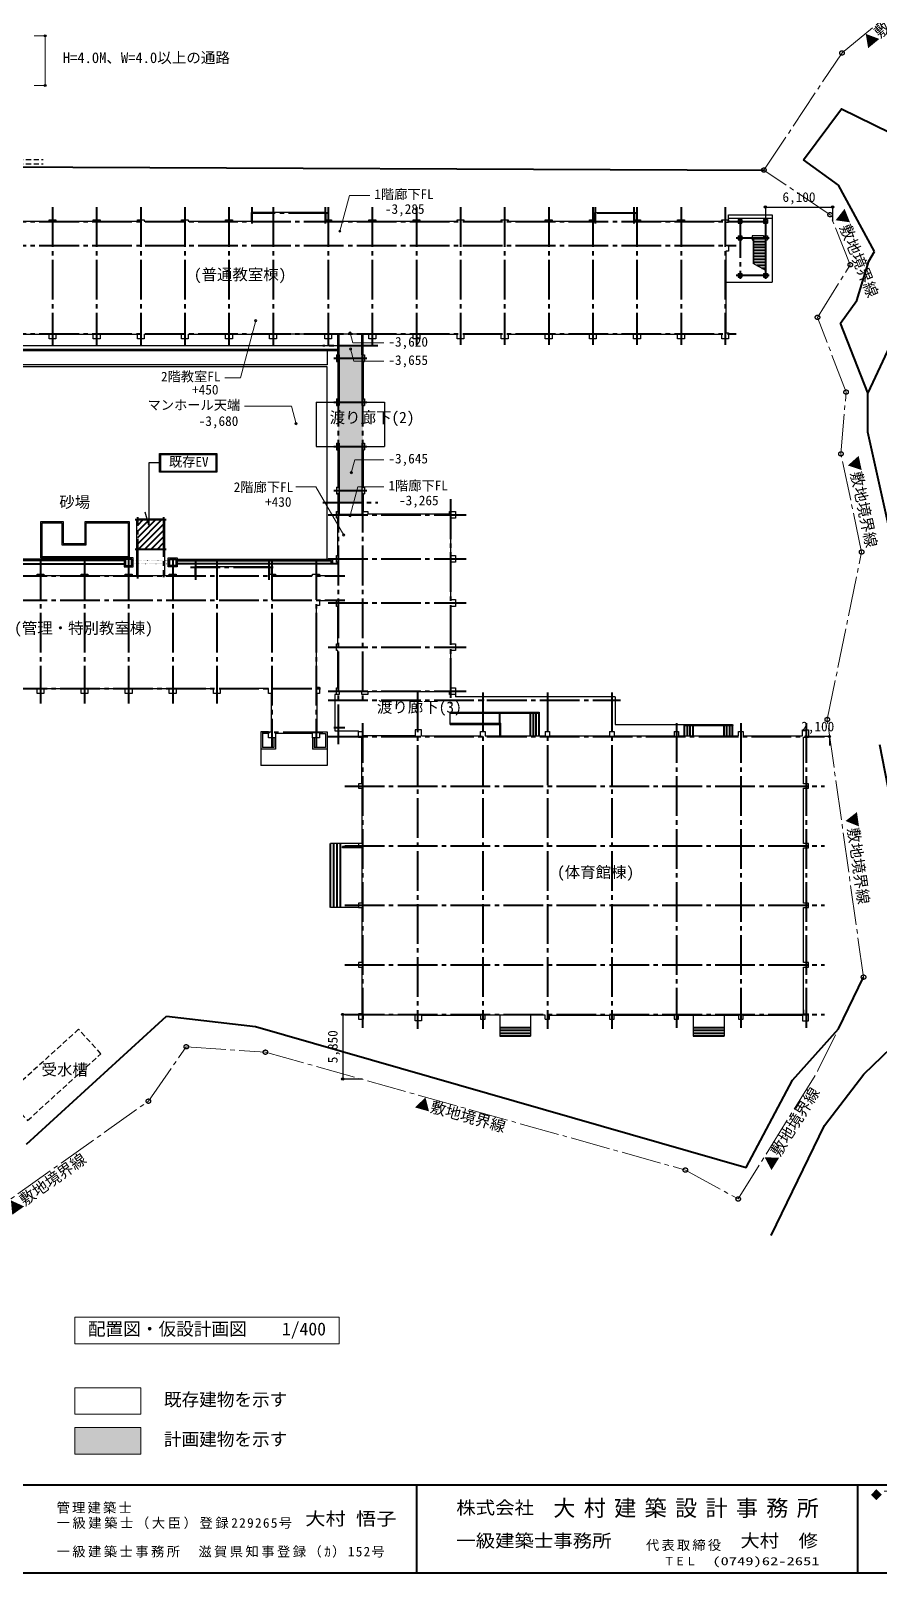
# Model space of a CAD drawing. Units: millimetres at full size, sheet at 1:400. Extents: x -262470 to 153481, y -115676 to 116856.
# Drawn here: x -73506 to 3431, y -111144 to 28678 of the extents above; entities that cross this region are included whole.
import ezdxf
from ezdxf.enums import TextEntityAlignment as Align

# ---------------------------------------------------------------- set-up
doc = ezdxf.new("R2010")
doc.units = ezdxf.units.MM
doc.header["$LTSCALE"] = 400
doc.header["$PDMODE"] = 32
doc.header["$PDSIZE"] = 200
for name, pattern in [('CHAIN2', [12, 9, -1, 1, -1]), ('DASHED1', [1.8, 1.2, -0.6]), ('USER1', [0.26, 0.01, -0.25])]:
    doc.linetypes.add(name, pattern=pattern)
for name, color, linetype, lineweight in [('1-0', 5, 'CHAIN2', 40), ('1-1', 6, 'Continuous', 25), ('1-2', 3, 'Continuous', 25), ('1-8', 2, 'Continuous', 25), ('1-9', 7, 'Continuous', 25), ('1-A', 6, 'Continuous', 25), ('1-C', 2, 'CHAIN2', 25), ('1-D', 7, 'CHAIN2', 9), ('2-4', 4, 'Continuous', 9), ('2-5', 4, 'Continuous', 9), ('7-2_三斜面積', 6, 'Continuous', 25), ('7-5', 3, 'Continuous', 25), ('E-A', 4, 'Continuous', 9), ('F-0', 3, 'Continuous', 40)]:
    doc.layers.add(name, color=color, linetype=linetype, lineweight=lineweight)
doc.layers.add('3-F', color=9, linetype='Continuous')
doc.styles.add('ＭＳ ゴシック', font='')
doc.styles.get('ＭＳ ゴシック').set_extended_font_data('MS Gothic')

msp = doc.modelspace()

# ---------------------------------------------------------------- linework, layer by layer
at = {"layer": '1-0'}
for p, q in [((-71536, 12707.5), (-71536, 207.5)), ((-67536, 12707.5), (-67536, 207.5)), ((-63536, 12707.5), (-63536, 207.5)), ((-59536, 12707.5), (-59536, 207.5)), ((-55536, 12707.5), (-55536, 207.5)), ((-53436, 11207.5), (-53436, 12707.5)), ((-51536, 12707.5), (-51536, 207.5)), ((-46786, 11207.5), (-46786, 12707.5)), ((-46536, 12707.5), (-46536, 207.5)), ((-42536, 12707.5), (-42536, 207.5)), ((-38536, 12707.5), (-38536, 207.5)), ((-34536, 12707.5), (-34536, 207.5)), ((-30536, 12707.5), (-30536, 207.5)), ((-26536, 12707.5), (-26536, 207.5)), ((-22536, 12707.5), (-22536, 207.5)), ((-22286, 11207.5), (-22286, 12707.5)), ((-18786, 11207.5), (-18786, 12707.5)), ((-18536, 12707.5), (-18536, 207.5)), ((-14536, 12707.5), (-14536, 207.5)), ((-10536, 12707.5), (-10536, 207.5)), ((-101536, 11407.5), (-6536, 11407.5)), ((-46536, 12157.5), (-53536, 12157.5)), ((-18536, 12157.5), (-22536, 12157.5)), ((-9186, 11707.5), (-9186, 6207.5)), ((-6886, 11707.5), (-6886, 6207.5)), ((-9536, 9907.5), (-6536, 9907.5)), ((-101536, 9207.5), (-9536, 9207.5)), ((-9536, 6517.5), (-6536, 6517.5)), ((-101536, 1207.5), (-9536, 1207.5)), ((-42036, 107.5), (-47036, 107.5)), ((-45636, 1207.5), (-45636, -36292.5)), ((-43436, 1207.5), (-43436, -32292.5)), ((-46036, -992.5), (-43036, -992.5)), ((-46036, -4992.5), (-43036, -4992.5)), ((-46036, -8992.5), (-43036, -8992.5)), ((-46036, -12992.5), (-43036, -12992.5)), ((-35436, -13792.5), (-35436, -32292.5)), ((-47036, -14092.5), (-42036, -14092.5)), ((-46536, -15192.5), (-34036, -15192.5)), ((-61221, -15662.5), (-64051, -15662.5)), ((-63801, -20982.5), (-63801, -15412.5)), ((-61471, -15412.5), (-61471, -20852.5)), ((-72636, -19292.5), (-72636, -32292.5)), ((-68636, -19292.5), (-68636, -32292.5)), ((-64636, -19292.5), (-64636, -32292.5)), ((-61221, -18342.5), (-64051, -18342.5)), ((-61495.6, -18342.5), (-61471, -18317.9)), ((-60636, -19292.5), (-60636, -32292.5)), ((-58536, -21092.5), (-58536, -19292.5)), ((-56636, -19292.5), (-56636, -32292.5)), ((-51886, -21092.5), (-51886, -19292.5)), ((-51636, -19292.5), (-51636, -36292.5)), ((-47636, -19292.5), (-47636, -36292.5)), ((-46536, -19192.5), (-34036, -19192.5)), ((-90036, -20732.5), (-45036, -20732.5)), ((-51536, -19982.5), (-59036, -19982.5)), ((-90036, -22932.5), (-45036, -22932.5)), ((-46536, -23192.5), (-34036, -23192.5)), ((-46536, -27192.5), (-34036, -27192.5)), ((-90036, -30932.5), (-47036, -30932.5)), ((-46536, -31192.5), (-34036, -31192.5)), ((-46536, -31992.5), (-20036, -31992.5)), ((-38436, -31292.5), (-38436, -61792.5)), ((-32511, -31292.5), (-32511, -61792.5)), ((-26661, -31292.5), (-26661, -61792.5)), ((-20811, -31292.5), (-20811, -61792.5)), ((-47036, -34932.5), (-52536, -34932.5)), ((-46036, -34492.5), (-45036, -34492.5)), ((-43436, -34092.5), (-43436, -61792.5)), ((-14961, -34092.5), (-14961, -61792.5)), ((-9111, -34092.5), (-9111, -61792.5)), ((-3186, -34092.5), (-3186, -61792.5)), ((-46536, -35292.5), (-1536, -35292.5)), ((-45036, -39792.5), (-1536, -39792.5)), ((-45036, -45192.5), (-1536, -45192.5)), ((-45036, -50592.5), (-1536, -50592.5)), ((-45036, -55992.5), (-1536, -55992.5)), ((-45036, -60492.5), (-1536, -60492.5))]:
    msp.add_line(p, q, dxfattribs=at)
at = {"layer": '1-0', "linetype": 'Continuous'}
for p, q in [((-63801, -16122.4), (-63341.1, -15662.5)), ((-63801, -16688.1), (-62775.4, -15662.5)), ((-63801, -17253.8), (-62209.7, -15662.5)), ((-63801, -17819.5), (-61644, -15662.5)), ((-63758.3, -18342.5), (-61471, -16055.2)), ((-63192.6, -18342.5), (-61471, -16620.9)), ((-62627, -18342.5), (-61471, -17186.6)), ((-62061.3, -18342.5), (-61471, -17752.2))]:
    msp.add_line(p, q, dxfattribs=at)
at = {"layer": '1-1', "color": 5, "lineweight": 40}
for p, q in [((-243, 14680.5), (-3443, 16988.5)), ((-125890, 16549.2), (-7026, 16058.5)), ((11742, 15880.5), (2402, -4130.5)), ((3020, 8658.5), (-243, 14680.5)), ((-6911, 9832.5), (-7961, 9832.5)), ((-6911, 9562.5), (-7961, 9562.5)), ((-6911, 9292.5), (-7961, 9292.5)), ((-6911, 9022.5), (-7961, 9022.5)), ((-6911, 8752.5), (-7961, 8752.5)), ((-6911, 8482.5), (-7961, 8482.5)), ((-6911, 8212.5), (-7961, 8212.5)), ((-6911, 7942.5), (-7961, 7942.5)), ((-6911, 7672.5), (-7961, 7672.5)), ((-6911, 7402.5), (-7670, 7402.5)), ((-6911, 7132.5), (-7203, 7132.5)), ((2402, -4130.5), (-70, 2188.5)), ((2402, -7697.5), (2402, -4130.5)), ((4830, -18595.5), (2402, -7697.5)), ((-65036, -19332.5), (-82436, -19332.5)), ((-64936, -19212.5), (-64936, -19812.5)), ((-64336, -19212.5), (-64936, -19212.5)), ((-64336, -19812.5), (-64336, -19212.5)), ((-60936, -19212.5), (-60336, -19212.5)), ((-60936, -19812.5), (-60936, -19212.5)), ((-60336, -19212.5), (-60336, -19812.5)), ((-60236, -19332.5), (-46236, -19332.5)), ((-46236, -19632.5), (-46236, -19332.5)), ((-82436, -19632.5), (-65036, -19632.5)), ((-64936, -19812.5), (-64336, -19812.5)), ((-60336, -19812.5), (-60936, -19812.5)), ((-45656, -19632.5), (-60236, -19632.5)), ((-30986, -33149.5), (-30986, -33092.5)), ((-30986, -34092.5), (-30986, -33192.5)), ((-28186, -33149.5), (-28186, -33092.5)), ((-28186, -35232.5), (-28186, -33192.5)), ((-27926, -33149.5), (-27926, -33092.5)), ((-27926, -35232.5), (-27926, -33192.5)), ((-27666, -33149.5), (-27666, -33092.5)), ((-27666, -35232.5), (-27666, -33192.5)), ((-27406, -33149.5), (-27406, -33092.5)), ((-27406, -35232.5), (-27406, -33192.5)), ((-14216, -34249.5), (-14216, -34192.5)), ((-14216, -35232.5), (-14216, -34292.5)), ((-13956, -34249.5), (-13956, -34192.5)), ((-13956, -35232.5), (-13956, -34292.5)), ((-13696, -34249.5), (-13696, -34192.5)), ((-13696, -35232.5), (-13696, -34292.5)), ((-13436, -34249.5), (-13436, -34192.5)), ((-13436, -35232.5), (-13436, -34292.5)), ((-10636, -34249.5), (-10636, -34192.5)), ((-10636, -35232.5), (-10636, -34292.5)), ((-10376, -34249.5), (-10376, -34192.5)), ((-10376, -35232.5), (-10376, -34292.5)), ((-10116, -34249.5), (-10116, -34192.5)), ((-10116, -35232.5), (-10116, -34292.5)), ((-9856, -34249.5), (-9856, -34192.5)), ((-9856, -35232.5), (-9856, -34292.5)), ((-46336, -50792.5), (-46336, -44992.5)), ((-46036, -50792.5), (-46036, -44992.5)), ((-45736, -50792.5), (-45736, -44992.5)), ((-45436, -50792.5), (-45436, -44992.5)), ((-73909, -72244.5), (-61202, -60655.5)), ((-61202, -60655.5), (-53143, -61580.5)), ((-28186, -61692.5), (-30986, -61692.5)), ((-28186, -61952.5), (-30986, -61952.5)), ((-28186, -62212.5), (-30986, -62212.5)), ((-28186, -62472.5), (-30986, -62472.5)), ((-10636, -61692.5), (-13436, -61692.5)), ((-10636, -61952.5), (-13436, -61952.5)), ((-10636, -62212.5), (-13436, -62212.5)), ((-10636, -62472.5), (-13436, -62472.5))]:
    msp.add_line(p, q, dxfattribs=at)
at = {"layer": '1-1'}
for p, q in [((-10226, 11557.5), (-10226, 12007.5)), ((-10226, 11707.5), (-6286, 11707.5)), ((-9361, 11582.5), (-9011, 11582.5)), ((-9011, 11582.5), (-9011, 11232.5)), ((-7061, 11582.5), (-6711, 11582.5)), ((-6711, 11582.5), (-6711, 11232.5)), ((-9361, 10082.5), (-9361, 9732.5)), ((-8011, 9832.5), (-8011, 7599.5)), ((-7961, 9832.5), (-8011, 9832.5)), ((-7961, 9832.5), (-7961, 7571.5)), ((-7061, 10082.5), (-7061, 9832.5)), ((-6911, 9832.5), (-6911, 6964.5)), ((-6911, 9832.5), (-6861, 9832.5)), ((-6861, 9832.5), (-6861, 6936.5)), ((-9361, 9732.5), (-9011, 9732.5)), ((-6861, 9732.5), (-6711, 9732.5)), ((-10476, 5907.5), (-6286, 5907.5)), ((-9361, 6692.5), (-9011, 6692.5)), ((-9011, 6692.5), (-9011, 6342.5)), ((-7061, 6692.5), (-6711, 6692.5)), ((-7061, 6692.5), (-7061, 6342.5)), ((-7061, 6342.5), (-6711, 6342.5)), ((-6711, 6692.5), (-6711, 6342.5)), ((-45656, 107.5), (-88536, 107.5)), ((-88536, -192.5), (-45656, -192.5)), ((-88536, -292.5), (-45656, -292.5)), ((-46636, -192.5), (-46636, -1592.5)), ((-46636, -1792.5), (-88536, -1792.5)), ((-46636, -1592.5), (-88336, -1592.5)), ((-46636, -19232.5), (-46636, -1792.5)), ((-47636, -4992.5), (-45786, -4992.5)), ((-43236, -4992.5), (-41436, -4992.5)), ((-41436, -4992.5), (-41436, -8992.5)), ((-43236, -8992.5), (-41436, -8992.5)), ((-72586, -19112.5), (-72586, -15812.5)), ((-72586, -15812.5), (-70586, -15812.5)), ((-72486, -19012.5), (-72486, -15912.5)), ((-72486, -15912.5), (-70686, -15912.5)), ((-70686, -15912.5), (-70686, -17912.5)), ((-68586, -17812.5), (-68586, -15812.5)), ((-68586, -15812.5), (-64586, -15812.5)), ((-68486, -17912.5), (-68486, -15912.5)), ((-64586, -15812.5), (-64586, -19112.5)), ((-70686, -17912.5), (-68486, -17912.5)), ((-65036, -19232.5), (-82436, -19232.5)), ((-64586, -19112.5), (-72586, -19112.5)), ((-64686, -19012.5), (-72486, -19012.5)), ((-64236, -19912.5), (-64236, -19112.5)), ((-61036, -19912.5), (-61036, -19112.5)), ((-61036, -19112.5), (-60236, -19112.5)), ((-60236, -19112.5), (-60236, -19912.5)), ((-60236, -19232.5), (-46136, -19232.5)), ((-46136, -19232.5), (-46136, -19632.5)), ((-65036, -19912.5), (-64236, -19912.5)), ((-60236, -19912.5), (-61036, -19912.5)), ((-34986, -31502.5), (-34986, -31692.5)), ((-20511, -31692.5), (-34986, -31692.5)), ((-20511, -31692.5), (-20511, -34192.5)), ((-35486, -33092.5), (-27406, -33092.5)), ((-35486, -34192.5), (-35486, -33092.5)), ((-35444, -33149.5), (-27364, -33149.5)), ((-35444, -33192.5), (-35444, -33149.5)), ((-52636, -34872.5), (-52636, -37932.5)), ((-51946, -34872.5), (-52636, -34872.5)), ((-47326, -34872.5), (-46636, -34872.5)), ((-46636, -34872.5), (-46636, -37932.5)), ((-43776, -34852.5), (-43776, -34792.5)), ((-35486, -34192.5), (-30986, -34192.5)), ((-35444, -34134.5), (-30929, -34134.5)), ((-30986, -35232.5), (-30986, -34134.5)), ((-30929, -35232.5), (-30929, -34134.5)), ((-30886, -35232.5), (-30886, -34092.5)), ((-20511, -34192.5), (-9856, -34192.5)), ((-14259, -34249.5), (-9814, -34249.5)), ((-14259, -34292.5), (-14259, -34249.5)), ((-51476, -36282.5), (-52486, -36282.5)), ((-51476, -35422.5), (-51476, -36282.5)), ((-47946, -35422.5), (-47946, -36432.5)), ((-47796, -35422.5), (-47796, -36282.5)), ((-46786, -36282.5), (-47796, -36282.5)), ((-47326, -35022.5), (-46786, -35022.5)), ((-46786, -35022.5), (-46786, -36282.5)), ((-46636, -36432.5), (-47946, -36432.5)), ((-46636, -37932.5), (-52636, -37932.5)), ((-43726, -44992.5), (-46336, -44992.5)), ((-43726, -50792.5), (-46336, -50792.5)), ((-30986, -60552.5), (-30986, -62472.5)), ((-28186, -60552.5), (-28186, -62472.5)), ((-13436, -60552.5), (-13436, -62472.5)), ((-10636, -60552.5), (-10636, -62472.5))]:
    msp.add_line(p, q, dxfattribs=at)
at = {"layer": '1-1', "color": 7, "linetype": 'USER1', "lineweight": 18}
for p, q in [((-61036, -19332.5), (-64236, -19332.5)), ((-64236, -19632.5), (-61036, -19632.5))]:
    msp.add_line(p, q, dxfattribs=at)
at = {"layer": '1-1', "color": 5, "lineweight": 40}
for points in [[(-3443, 16988.5), (19, 21592.5), (11742, 15880.5), (21904, 38450.5), (26973, 67923.5)], [(-70, 2188.5), (1399, 4240.5), (2495, 7784.5), (3020, 8658.5)], [(-6362, -80531.5), (-1541, -70567.5), (2032, -65898.5), (5340, -62740.5), (7741, -57881.5), (3488, -36045.5)], [(-53143, -61580.5), (-8621, -74365.5), (-4442, -66462.5), (-242, -61807.5), (2013, -57111.5)]]:
    msp.add_lwpolyline(points, dxfattribs=at)
at = {"layer": '1-1'}
for points in [[(-10226, 12007.5), (-6286, 12007.5), (-6286, 5907.5)], [(-9361, 11582.5), (-9361, 11232.5), (-9011, 11232.5)], [(-7061, 11582.5), (-7061, 11232.5), (-6711, 11232.5)], [(-9361, 10082.5), (-9011, 10082.5), (-9011, 9732.5)], [(-7061, 10082.5), (-8086, 10082.5), (-8086, 9732.5), (-8011, 9732.5)], [(-7061, 10082.5), (-6711, 10082.5), (-6711, 9732.5)], [(-9361, 6692.5), (-9361, 6342.5), (-9011, 6342.5)], [(-47636, -4992.5), (-47636, -8992.5), (-45836, -8992.5)], [(-70586, -15812.5), (-70586, -17812.5), (-68586, -17812.5)], [(-68486, -15912.5), (-64686, -15912.5), (-64686, -19012.5)], [(-64236, -19112.5), (-65036, -19112.5), (-65036, -19912.5)], [(-45786, -31502.5), (-45936, -31502.5), (-45936, -34792.5), (-43776, -34792.5)], [(-35444, -33192.5), (-27364, -33192.5), (-27364, -33149.5)], [(-35444, -34134.5), (-35444, -34092.5), (-30886, -34092.5)], [(-14259, -34292.5), (-9814, -34292.5), (-9814, -34249.5)], [(-51326, -35422.5), (-51326, -36432.5), (-52636, -36432.5)], [(-51946, -35022.5), (-52486, -35022.5), (-52486, -36282.5)]]:
    msp.add_lwpolyline(points, dxfattribs=at)
at = {"layer": '1-1', "linetype": 'DASHED1'}
msp.add_lwpolyline([(-69172, -61833.8), (-75821.7, -67898.5), (-73800.2, -70115.1), (-67150.4, -64050.4)], close=True, dxfattribs=at)
at = {"layer": '1-2'}
for p, q in [((-75226, 11427.5), (-71846, 11427.5)), ((-71226, 11557.5), (-71226, 11427.5)), ((-71226, 11427.5), (-67846, 11427.5)), ((-67226, 11557.5), (-67226, 11427.5)), ((-67226, 11427.5), (-63846, 11427.5)), ((-63226, 11557.5), (-63226, 11427.5)), ((-63226, 11427.5), (-59846, 11427.5)), ((-59226, 11557.5), (-59226, 11427.5)), ((-59226, 11427.5), (-55846, 11427.5)), ((-55226, 11557.5), (-55226, 11427.5)), ((-55226, 11427.5), (-53496, 11427.5)), ((-53496, 11427.5), (-53496, 12217.5)), ((-46726, 11557.5), (-46226, 11557.5)), ((-46226, 11557.5), (-46226, 11427.5)), ((-46226, 11427.5), (-42846, 11427.5)), ((-42226, 11557.5), (-42226, 11427.5)), ((-42226, 11427.5), (-38846, 11427.5)), ((-38226, 11557.5), (-38226, 11427.5)), ((-38226, 11427.5), (-34846, 11427.5)), ((-34226, 11557.5), (-34226, 11427.5)), ((-34226, 11427.5), (-30846, 11427.5)), ((-30226, 11557.5), (-30226, 11427.5)), ((-30226, 11427.5), (-26846, 11427.5)), ((-26226, 11557.5), (-26226, 11427.5)), ((-26226, 11427.5), (-22846, 11427.5)), ((-22346, 11557.5), (-22346, 12217.5)), ((-22346, 12217.5), (-18726, 12217.5)), ((-18726, 11557.5), (-18726, 12217.5)), ((-18726, 11557.5), (-18226, 11557.5)), ((-18226, 11557.5), (-18226, 11427.5)), ((-18226, 11427.5), (-14846, 11427.5)), ((-14846, 11557.5), (-14226, 11557.5)), ((-14846, 11427.5), (-14846, 11557.5)), ((-14226, 11557.5), (-14226, 11427.5)), ((-14226, 11427.5), (-10846, 11427.5)), ((-10846, 11557.5), (-10226, 11557.5)), ((-10846, 11427.5), (-10846, 11557.5)), ((-10476, 9257.5), (-10476, 11307.5)), ((-9261, 11482.5), (-9111, 11482.5)), ((-9261, 11332.5), (-9111, 11332.5)), ((-9186, 11482.5), (-9186, 11332.5)), ((-6961, 11482.5), (-6811, 11482.5)), ((-6961, 11332.5), (-6811, 11332.5)), ((-6886, 11482.5), (-6886, 11332.5)), ((-9261, 9982.5), (-9111, 9982.5)), ((-9261, 9832.5), (-9111, 9832.5)), ((-9186, 9982.5), (-9186, 9832.5)), ((-6961, 9982.5), (-6811, 9982.5)), ((-6961, 9832.5), (-6811, 9832.5)), ((-6886, 9982.5), (-6886, 9832.5)), ((-10476, 9257.5), (-10226, 9257.5)), ((-10476, 8707.5), (-10476, 1307.5)), ((-9261, 6592.5), (-9111, 6592.5)), ((-9261, 6442.5), (-9111, 6442.5)), ((-9186, 6592.5), (-9186, 6442.5)), ((-6961, 6592.5), (-6811, 6592.5)), ((-6961, 6442.5), (-6811, 6442.5)), ((-6886, 6592.5), (-6886, 6442.5)), ((-75226, 1187.5), (-71846, 1187.5)), ((-71226, 1187.5), (-67846, 1187.5)), ((-67226, 1187.5), (-63846, 1187.5)), ((-63226, 1187.5), (-59846, 1187.5)), ((-59226, 1187.5), (-55846, 1187.5)), ((-55226, 1187.5), (-51846, 1187.5)), ((-46846, 1187.5), (-51226, 1187.5)), ((-42846, 1187.5), (-46226, 1187.5)), ((-45656, -692.5), (-45656, 1187.5)), ((-45536, -692.5), (-45536, 1187.5)), ((-43486, -692.5), (-43486, 1187.5)), ((-43366, -692.5), (-43366, 1187.5)), ((-42226, 1187.5), (-38846, 1187.5)), ((-38226, 1187.5), (-34846, 1187.5)), ((-34226, 1187.5), (-30846, 1187.5)), ((-30226, 1187.5), (-26846, 1187.5)), ((-26226, 1187.5), (-22846, 1187.5)), ((-22226, 1187.5), (-18846, 1187.5)), ((-18226, 1187.5), (-14846, 1187.5)), ((-14226, 1187.5), (-10846, 1187.5)), ((-10476, 1307.5), (-10226, 1307.5)), ((-45786, -692.5), (-45536, -692.5)), ((-45786, -692.5), (-45786, -1292.5)), ((-45786, -1292.5), (-45536, -1292.5)), ((-45656, -1292.5), (-45656, -4692.5)), ((-45536, -692.5), (-45536, -1292.5)), ((-45536, -1292.5), (-45536, -4692.5)), ((-43486, -692.5), (-43486, -1292.5)), ((-43486, -692.5), (-43236, -692.5)), ((-43486, -1292.5), (-43236, -1292.5)), ((-43486, -1292.5), (-43486, -4692.5)), ((-43366, -1292.5), (-43366, -4692.5)), ((-43236, -692.5), (-43236, -1292.5)), ((-45786, -4692.5), (-45536, -4692.5)), ((-45786, -4692.5), (-45786, -5292.5)), ((-45786, -5292.5), (-45536, -5292.5)), ((-45536, -4692.5), (-45536, -5292.5)), ((-43486, -4692.5), (-43486, -5292.5)), ((-43486, -4692.5), (-43236, -4692.5)), ((-43486, -5292.5), (-43236, -5292.5)), ((-43236, -4692.5), (-43236, -5292.5)), ((-45786, -8692.5), (-45536, -8692.5)), ((-45786, -8692.5), (-45786, -9292.5)), ((-45786, -9292.5), (-45536, -9292.5)), ((-45656, -9292.5), (-45656, -12692.5)), ((-45536, -8692.5), (-45536, -9292.5)), ((-45536, -9292.5), (-45536, -12692.5)), ((-43486, -8692.5), (-43486, -9292.5)), ((-43486, -8692.5), (-43236, -8692.5)), ((-43486, -9292.5), (-43236, -9292.5)), ((-43486, -9292.5), (-43486, -12692.5)), ((-43366, -9292.5), (-43366, -12692.5)), ((-43236, -8692.5), (-43236, -9292.5)), ((-45786, -12692.5), (-45536, -12692.5)), ((-45786, -12692.5), (-45786, -13292.5)), ((-45786, -13292.5), (-45536, -13292.5)), ((-45656, -13292.5), (-45656, -14882.5)), ((-45536, -12692.5), (-45536, -13292.5)), ((-45536, -13292.5), (-45536, -14882.5)), ((-43486, -12692.5), (-43486, -13292.5)), ((-43486, -12692.5), (-43236, -12692.5)), ((-43486, -13292.5), (-43236, -13292.5)), ((-43486, -13292.5), (-43486, -14882.5)), ((-43366, -13292.5), (-43366, -14882.5)), ((-43236, -12692.5), (-43236, -13292.5)), ((-45786, -14882.5), (-45536, -14882.5)), ((-45786, -15502.5), (-45786, -14882.5)), ((-45536, -14882.5), (-45536, -15132.5)), ((-45536, -15132.5), (-43486, -15132.5)), ((-43486, -14882.5), (-43486, -15132.5)), ((-35536, -15132.5), (-42936, -15132.5)), ((-35536, -15132.5), (-35536, -14882.5)), ((-45656, -15502.5), (-45786, -15502.5)), ((-35416, -18882.5), (-35416, -15502.5)), ((-45656, -19502.5), (-45656, -20712.5)), ((-35416, -22882.5), (-35416, -19502.5)), ((-72946, -20582.5), (-72326, -20582.5)), ((-72946, -20712.5), (-72946, -20582.5)), ((-68946, -20582.5), (-68326, -20582.5)), ((-68946, -20712.5), (-68946, -20582.5)), ((-64946, -20582.5), (-64326, -20582.5)), ((-64946, -20712.5), (-64946, -20582.5)), ((-64326, -20582.5), (-64326, -20712.5)), ((-64326, -20712.5), (-60946, -20712.5)), ((-60946, -20582.5), (-60326, -20582.5)), ((-60946, -20712.5), (-60946, -20582.5)), ((-60326, -20582.5), (-60326, -20712.5)), ((-60326, -20712.5), (-58596, -20712.5)), ((-58596, -20712.5), (-58596, -19922.5)), ((-51826, -20582.5), (-51326, -20582.5)), ((-47946, -20582.5), (-47326, -20582.5)), ((-47946, -20712.5), (-47946, -20582.5)), ((-47326, -20582.5), (-47326, -20712.5)), ((-47326, -20712.5), (-45656, -20712.5)), ((-47631, -23432.5), (-47631, -30832.5)), ((-45786, -23002.5), (-47326, -23002.5)), ((-45786, -23502.5), (-45786, -23002.5)), ((-45656, -23502.5), (-45786, -23502.5)), ((-35416, -26882.5), (-35416, -23502.5)), ((-45786, -27502.5), (-45786, -26882.5)), ((-45656, -27502.5), (-45786, -27502.5)), ((-35416, -30882.5), (-35416, -27502.5)), ((-76326, -30952.5), (-72946, -30952.5)), ((-72326, -30952.5), (-68946, -30952.5)), ((-68326, -30952.5), (-64946, -30952.5)), ((-64326, -30952.5), (-60946, -30952.5)), ((-60326, -30952.5), (-56946, -30952.5)), ((-51946, -30952.5), (-56326, -30952.5)), ((-51946, -31382.5), (-51946, -30952.5)), ((-51696, -31382.5), (-51946, -31382.5)), ((-51696, -31382.5), (-51696, -34872.5)), ((-47631, -30832.5), (-47326, -30832.5)), ((-47576, -31382.5), (-47576, -34872.5)), ((-45536, -31252.5), (-45536, -31502.5)), ((-43486, -31252.5), (-45536, -31252.5)), ((-35536, -31252.5), (-42936, -31252.5)), ((-42936, -31252.5), (-42936, -31502.5)), ((-35536, -31502.5), (-35536, -31252.5)), ((-47576, -34872.5), (-47326, -34872.5)), ((-43376, -35232.5), (-43376, -34852.5)), ((-38636, -34702.5), (-38636, -35232.5)), ((-38086, -34702.5), (-38636, -34702.5)), ((-38086, -35232.5), (-38086, -34702.5)), ((-32711, -35232.5), (-32711, -34852.5)), ((-26861, -34852.5), (-26461, -34852.5)), ((-26861, -34852.5), (-26861, -35232.5)), ((-26461, -34852.5), (-26461, -35232.5)), ((-21011, -34852.5), (-20611, -34852.5)), ((-21011, -34852.5), (-21011, -35232.5)), ((-20611, -34852.5), (-20611, -35232.5)), ((-15161, -34852.5), (-15161, -35232.5)), ((-3536, -35232.5), (-3536, -34702.5)), ((-51326, -34992.5), (-47946, -34992.5)), ((-43776, -35352.5), (-43496, -35352.5)), ((-43496, -39592.5), (-43496, -35352.5)), ((-38636, -35232.5), (-43376, -35232.5)), ((-38086, -35232.5), (-32711, -35232.5)), ((-32311, -35232.5), (-26861, -35232.5)), ((-26461, -35232.5), (-21011, -35232.5)), ((-20611, -35232.5), (-15161, -35232.5)), ((-14761, -35232.5), (-9311, -35232.5)), ((-8911, -35232.5), (-3536, -35232.5)), ((-3416, -35352.5), (-2986, -35352.5)), ((-3416, -39592.5), (-3416, -35352.5)), ((-43496, -39992.5), (-43496, -44992.5)), ((-3416, -44992.5), (-3416, -39992.5)), ((-45236, -45392.5), (-45236, -45272.5)), ((-43496, -45392.5), (-45236, -45392.5)), ((-43496, -44992.5), (-43776, -44992.5)), ((-43496, -45392.5), (-43496, -50392.5)), ((-3416, -50392.5), (-3416, -45392.5)), ((-43496, -50792.5), (-43496, -55792.5)), ((-3416, -55792.5), (-3416, -50792.5)), ((-43496, -56192.5), (-43496, -60432.5)), ((-3416, -60432.5), (-3416, -56192.5)), ((-3416, -60077.5), (-3416, -60432.5)), ((-43496, -60432.5), (-43776, -60432.5)), ((-43376, -60552.5), (-43376, -60932.5)), ((-38086, -60552.5), (-32711, -60552.5)), ((-32711, -60552.5), (-32711, -60932.5)), ((-26861, -60932.5), (-26461, -60932.5)), ((-26461, -60932.5), (-26461, -60552.5)), ((-26461, -60552.5), (-21011, -60552.5)), ((-21011, -60552.5), (-21011, -60932.5)), ((-21011, -60932.5), (-20611, -60932.5)), ((-20611, -60932.5), (-20611, -60552.5)), ((-20611, -60552.5), (-15161, -60552.5)), ((-15161, -60552.5), (-15161, -60932.5)), ((-14761, -60552.5), (-9311, -60552.5)), ((-8911, -60552.5), (-3536, -60552.5)), ((-3536, -60552.5), (-3536, -61082.5)), ((-3416, -60432.5), (-2986, -60432.5))]:
    msp.add_line(p, q, dxfattribs=at)
for points in [[(-71846, 11427.5), (-71846, 11557.5), (-71226, 11557.5)], [(-67846, 11427.5), (-67846, 11557.5), (-67226, 11557.5)], [(-63846, 11427.5), (-63846, 11557.5), (-63226, 11557.5)], [(-59846, 11427.5), (-59846, 11557.5), (-59226, 11557.5)], [(-55846, 11427.5), (-55846, 11557.5), (-55226, 11557.5)], [(-46726, 11557.5), (-46726, 12217.5), (-53496, 12217.5)], [(-42846, 11427.5), (-42846, 11557.5), (-42226, 11557.5)], [(-38846, 11427.5), (-38846, 11557.5), (-38226, 11557.5)], [(-34846, 11427.5), (-34846, 11557.5), (-34226, 11557.5)], [(-30846, 11427.5), (-30846, 11557.5), (-30226, 11557.5)], [(-26846, 11427.5), (-26846, 11557.5), (-26226, 11557.5)], [(-22846, 11427.5), (-22846, 11557.5), (-22346, 11557.5)], [(-10226, 11557.5), (-10226, 11307.5), (-10476, 11307.5)], [(-10226, 9257.5), (-10226, 8707.5), (-10476, 8707.5)], [(-71226, 1187.5), (-71226, 757.5), (-71846, 757.5), (-71846, 1187.5)], [(-67226, 1187.5), (-67226, 757.5), (-67846, 757.5), (-67846, 1187.5)], [(-63226, 1187.5), (-63226, 757.5), (-63846, 757.5), (-63846, 1187.5)], [(-59226, 1187.5), (-59226, 757.5), (-59846, 757.5), (-59846, 1187.5)], [(-55226, 1187.5), (-55226, 757.5), (-55846, 757.5), (-55846, 1187.5)], [(-51226, 1187.5), (-51226, 757.5), (-51846, 757.5), (-51846, 1187.5)], [(-46226, 1187.5), (-46226, 757.5), (-46846, 757.5), (-46846, 1187.5)], [(-42226, 1187.5), (-42226, 757.5), (-42846, 757.5), (-42846, 1187.5)], [(-38226, 1187.5), (-38226, 757.5), (-38846, 757.5), (-38846, 1187.5)], [(-34226, 1187.5), (-34226, 757.5), (-34846, 757.5), (-34846, 1187.5)], [(-30226, 1187.5), (-30226, 757.5), (-30846, 757.5), (-30846, 1187.5)], [(-26226, 1187.5), (-26226, 757.5), (-26846, 757.5), (-26846, 1187.5)], [(-22226, 1187.5), (-22226, 757.5), (-22846, 757.5), (-22846, 1187.5)], [(-18226, 1187.5), (-18226, 757.5), (-18846, 757.5), (-18846, 1187.5)], [(-14226, 1187.5), (-14226, 757.5), (-14846, 757.5), (-14846, 1187.5)], [(-10226, 1307.5), (-10226, 757.5), (-10846, 757.5), (-10846, 1187.5)], [(-43486, -14882.5), (-42936, -14882.5), (-42936, -15132.5)], [(-35536, -14882.5), (-34986, -14882.5), (-34986, -15502.5), (-35416, -15502.5)], [(-63891, -20712.5), (-63891, -15572.5), (-61381, -15572.5), (-61381, -20712.5)], [(-45786, -18882.5), (-45656, -18882.5), (-45656, -15502.5)], [(-45656, -19502.5), (-45786, -19502.5), (-45786, -18882.5)], [(-35416, -18882.5), (-34986, -18882.5), (-34986, -19502.5), (-35416, -19502.5)], [(-76326, -20582.5), (-76326, -20712.5), (-72946, -20712.5)], [(-72326, -20582.5), (-72326, -20712.5), (-68946, -20712.5)], [(-68326, -20582.5), (-68326, -20712.5), (-64946, -20712.5)], [(-51826, -20582.5), (-51826, -19922.5), (-58596, -19922.5)], [(-51326, -20582.5), (-51326, -20712.5), (-47946, -20712.5)], [(-47326, -23002.5), (-47326, -23432.5), (-47631, -23432.5)], [(-45786, -26882.5), (-45656, -26882.5), (-45656, -23502.5)], [(-35416, -22882.5), (-34986, -22882.5), (-34986, -23502.5), (-35416, -23502.5)], [(-45786, -30882.5), (-45656, -30882.5), (-45656, -27502.5)], [(-35416, -26882.5), (-34986, -26882.5), (-34986, -27502.5), (-35416, -27502.5)], [(-72326, -30952.5), (-72326, -31382.5), (-72946, -31382.5), (-72946, -30952.5)], [(-68326, -30952.5), (-68326, -31382.5), (-68946, -31382.5), (-68946, -30952.5)], [(-64326, -30952.5), (-64326, -31382.5), (-64946, -31382.5), (-64946, -30952.5)], [(-60326, -30952.5), (-60326, -31382.5), (-60946, -31382.5), (-60946, -30952.5)], [(-56326, -30952.5), (-56326, -31382.5), (-56946, -31382.5), (-56946, -30952.5)], [(-47326, -30832.5), (-47326, -31382.5), (-47576, -31382.5)], [(-45536, -31502.5), (-45786, -31502.5), (-45786, -30882.5)], [(-42936, -31502.5), (-43486, -31502.5), (-43486, -31252.5)], [(-35416, -30882.5), (-34986, -30882.5), (-34986, -31502.5), (-35536, -31502.5)], [(-51326, -34992.5), (-51326, -35422.5), (-51946, -35422.5), (-51946, -34872.5), (-51696, -34872.5)], [(-47326, -34872.5), (-47326, -35422.5), (-47946, -35422.5), (-47946, -34992.5)], [(-43776, -35352.5), (-43776, -34852.5), (-43376, -34852.5)], [(-32711, -34852.5), (-32311, -34852.5), (-32311, -35232.5)], [(-15161, -34852.5), (-14761, -34852.5), (-14761, -35232.5)], [(-9311, -35232.5), (-9311, -34852.5), (-8911, -34852.5), (-8911, -35232.5)], [(-3536, -34702.5), (-2986, -34702.5), (-2986, -35352.5)], [(-43496, -39592.5), (-43776, -39592.5), (-43776, -39992.5), (-43496, -39992.5)], [(-3416, -39992.5), (-2986, -39992.5), (-2986, -39592.5), (-3416, -39592.5)], [(-43776, -44992.5), (-43776, -45272.5), (-45236, -45272.5)], [(-3416, -45392.5), (-2986, -45392.5), (-2986, -44992.5), (-3416, -44992.5)], [(-43496, -50392.5), (-43776, -50392.5), (-43776, -50792.5), (-43496, -50792.5)], [(-3416, -50792.5), (-2986, -50792.5), (-2986, -50392.5), (-3416, -50392.5)], [(-43496, -55792.5), (-43776, -55792.5), (-43776, -56192.5), (-43496, -56192.5)], [(-3416, -56192.5), (-2986, -56192.5), (-2986, -55792.5), (-3416, -55792.5)], [(-43776, -60432.5), (-43776, -60932.5), (-43376, -60932.5)], [(-38086, -60552.5), (-38086, -61082.5), (-38636, -61082.5), (-38636, -60552.5), (-43376, -60552.5)], [(-32711, -60932.5), (-32311, -60932.5), (-32311, -60552.5)], [(-26861, -60932.5), (-26861, -60552.5), (-32311, -60552.5)], [(-15161, -60932.5), (-14761, -60932.5), (-14761, -60552.5)], [(-9311, -60552.5), (-9311, -60932.5), (-8911, -60932.5), (-8911, -60552.5)], [(-3536, -61082.5), (-2986, -61082.5), (-2986, -60432.5)]]:
    msp.add_lwpolyline(points, dxfattribs=at)
for points in [[(-45586, -32042.5), (-45686, -32042.5), (-45686, -31942.5), (-45586, -31942.5)], [(-43386, -32042.5), (-43486, -32042.5), (-43486, -31942.5), (-43386, -31942.5)], [(-38386, -32042.5), (-38486, -32042.5), (-38486, -31942.5), (-38386, -31942.5)], [(-32461, -32042.5), (-32561, -32042.5), (-32561, -31942.5), (-32461, -31942.5)], [(-26611, -32042.5), (-26711, -32042.5), (-26711, -31942.5), (-26611, -31942.5)], [(-20761, -32042.5), (-20861, -32042.5), (-20861, -31942.5), (-20761, -31942.5)], [(-20761, -32042.5), (-20861, -32042.5), (-20861, -31942.5), (-20761, -31942.5)], [(-45586, -34542.5), (-45686, -34542.5), (-45686, -34442.5), (-45586, -34442.5)]]:
    msp.add_lwpolyline(points, close=True, dxfattribs=at)
at = {"layer": '1-8'}
msp.add_line((-6861, 6936.5), (-8011, 7599.5), dxfattribs=at)
at = {"layer": '1-9', "color": 6}
for p, q in [((-61832.9, -11341.6), (-61832.9, -9641.6)), ((-61832.9, -9641.6), (-56632.9, -9641.6)), ((-61732.9, -9741.6), (-61732.9, -11241.6)), ((-61732.9, -9741.6), (-56732.9, -9741.6)), ((-56732.9, -9741.6), (-56732.9, -11241.6)), ((-61732.9, -11241.6), (-56732.9, -11241.6))]:
    msp.add_line(p, q, dxfattribs=at)
at = {"layer": '1-9', "color": 4, "lineweight": 9}
for p, q in [((-69527.8, -87944.4), (-69527.8, -90344.4)), ((-69527.8, -87944.4), (-45527.8, -87944.4)), ((-45527.8, -87944.4), (-45527.8, -90344.4)), ((-69527.8, -90344.4), (-45527.8, -90344.4))]:
    msp.add_line(p, q, dxfattribs=at)
at = {"layer": '1-9', "color": 6}
for points in [[(-56632.9, -9641.6), (-56632.9, -11341.6), (-61832.9, -11341.6)], [(-61732.9, -10491.6), (-62811.2, -10491.6), (-62811.2, -16127.9), (-63121.8, -14968.8)]]:
    msp.add_lwpolyline(points, dxfattribs=at)
at = {"layer": '1-A'}
for p, q in [((-6886, 12702.6), (-6886, 11407.5)), ((-6886, 12702.6), (-786, 12702.6)), ((-786, 12702.6), (-786, 11407.5)), ((-3186, -35292.5), (-3186, -36099.9)), ((-1086, -35292.5), (-3186, -35292.5)), ((-1086, -35292.5), (-1086, -36099.9)), ((-45223.5, -60492.5), (-43436, -60492.5)), ((-45223.5, -60492.5), (-45223.5, -66342.5)), ((-45223.5, -66342.5), (-43436, -66342.5))]:
    msp.add_line(p, q, dxfattribs=at)
for p in [(-6886, 12702.6), (-786, 12702.6), (-3186, -35292.5), (-1086, -35292.5), (-45223.5, -60492.5), (-45223.5, -66342.5)]:
    msp.add_point(p, dxfattribs=at)
at = {"layer": '1-C'}
for centre in [(61, 26674.5), (-7026, 16058.5), (-1018, 12009.5), (811, 7470.5), (-2161, 2703.5), (435, -4072.5), (-38, -9672.5), (1839, -18570.5), (-1276, -33754.5), (2013, -57111.5), (-59406, -63423.5), (-52230, -63914.5), (-62842, -68356.5), (-14146, -74599.5), (-9354, -77224.5)]:
    msp.add_circle(centre, 200, dxfattribs=at)
at = {"layer": '1-D'}
for p, q in [((61, 26674.5), (10436, 35218.5)), ((-7026, 16058.5), (61, 26674.5)), ((-1018, 12009.5), (-7026, 16058.5)), ((811, 7470.5), (-1018, 12009.5)), ((-2161, 2703.5), (811, 7470.5)), ((435, -4072.5), (-2161, 2703.5)), ((-38, -9672.5), (435, -4072.5)), ((1839, -18570.5), (-38, -9672.5)), ((-1276, -33754.5), (1839, -18570.5)), ((2013, -57111.5), (-1276, -33754.5)), ((-2119, -65583.5), (2013, -57111.5)), ((-62842, -68356.5), (-59406, -63423.5)), ((-59406, -63423.5), (-52230, -63914.5)), ((-52230, -63914.5), (-14146, -74599.5)), ((-9354, -77224.5), (-2119, -65583.5)), ((-82502, -82311.5), (-62842, -68356.5)), ((-14146, -74599.5), (-9354, -77224.5))]:
    msp.add_line(p, q, dxfattribs=at)
at = {"layer": '2-4', "color": 254}
msp.add_solid([(-69527.8, -97944.4), (-69527.8, -100344.4), (-63527.8, -97944.4), (-63527.8, -100344.4)], dxfattribs=at)
at = {"layer": '2-5'}
for p, q in [((-69527.8, -94344.4), (-63527.8, -94344.4)), ((-63527.8, -94344.4), (-63527.8, -96744.4)), ((-69527.8, -97944.4), (-63527.8, -97944.4)), ((-63527.8, -97944.4), (-63527.8, -100344.4))]:
    msp.add_line(p, q, dxfattribs=at)
for points in [[(-69527.8, -94344.4), (-69527.8, -96744.4), (-63527.8, -96744.4)], [(-69527.8, -97944.4), (-69527.8, -100344.4), (-63527.8, -100344.4)]]:
    msp.add_lwpolyline(points, dxfattribs=at)
at = {"layer": '3-F'}
msp.add_solid([(-45656, 107.5), (-43366, 107.5), (-45656, -14092.5), (-43366, -14092.5)], dxfattribs=at)
at = {"layer": '7-2_三斜面積', "color": 3, "linetype": 'DASHED1'}
for p, q in [((-95565.6, 17027.5), (-72398, 17027.5)), ((-95565.6, 16627.5), (-72398, 16627.5))]:
    msp.add_line(p, q, dxfattribs=at)
at = {"layer": '7-5', "color": 7, "lineweight": 9}
for p, q in [((-72208.4, 28227.5), (-73194.6, 28227.5)), ((-72208.4, 23727.5), (-72208.4, 28227.5)), ((-72208.4, 23727.5), (-73194.6, 23727.5))]:
    msp.add_line(p, q, dxfattribs=at)
at = {"layer": '7-5'}
for p in [(-72208.4, 28227.5), (-72208.4, 23727.5)]:
    msp.add_point(p, dxfattribs=at)
at = {"layer": 'E-A'}
for p, q in [((-49878.7, -5343), (-54117.3, -5343)), ((-49449.8, -6943.4), (-49878.7, -5343)), ((-47662, -12655.7), (-49459.5, -12655.7)), ((-45133.4, -17035.3), (-47662, -12655.7))]:
    msp.add_line(p, q, dxfattribs=at)
for points in [[(-45485.9, 10514.1), (-44615.2, 13763.6), (-42756.4, 13763.6)], [(-53113.2, 2412.5), (-54501.5, -2768.5), (-55903, -2768.5)], [(-44559.4, 1304.6), (-44312, 381.5), (-41477.6, 381.5)], [(-44508.8, -157.5), (-44209, -1276.5), (-41477.6, -1276.5)], [(-44440.9, -11378.5), (-44125.7, -10202.3), (-41477.6, -10202.3)], [(-44549.6, -15268.4), (-43849.5, -12655.7), (-41477.6, -12655.7)]]:
    msp.add_lwpolyline(points, dxfattribs=at)
at = {"layer": 'E-A', "color": 2}
for p in [(-45485.9, 10514.1), (-53113.2, 2412.5), (-44559.4, 1304.6), (-44508.8, -157.5), (-49449.8, -6943.4), (-44440.9, -11378.5), (-44549.6, -15268.4), (-45133.4, -17035.3)]:
    msp.add_point(p, dxfattribs=at)
at = {"layer": 'F-0', "color": 5}
for p, q in [((-162519.3, -103144.5), (153480.7, -103144.5)), ((-38519.4, -103144.5), (-38519.4, -111144.5)), ((1480.6, -103144.5), (1480.6, -111144.5)), ((153480.7, -111144.5), (-162519.3, -111144.5))]:
    msp.add_line(p, q, dxfattribs=at)

# ---------------------------------------------------------------- texts
at = {"layer": '1-9', "style": 'ＭＳ ゴシック'}
for s, rotation, p in [('▲敷地境界線', 39.472, (2604.8, 26830.2)), ('▼敷地境界線', 291.947, (-978.1, 12073.7)), ('▼敷地境界線', 281.912, (237.3, -10089)), ('▼敷地境界線', 278.015, (69.5, -42290.5)), ('▲敷地境界線', 58.139, (-6079.6, -74809.4)), ('▲敷地境界線', 344.328, (-38786.7, -69228)), ('▲敷地境界線', 35.368, (-75034.8, -78947.9))]:
    msp.add_text(s, height=1026, rotation=rotation, dxfattribs=at).set_placement(p, align=Align.BOTTOM_LEFT)
for s, height, p in [('(普通教室棟)', 1026, (-58721, 5767.5)), ('渡り廊下(2)', 1026, (-46401, -7192)), ('砂場', 1026, (-70928.3, -14862.7)), ('(管理・特別教室棟)', 1026, (-75018.9, -26283.2)), ('渡り廊下(3)', 1026, (-42117.4, -33445.6)), ('(体育館棟)', 1026, (-25781, -48417.5)), ('受水槽', 1026, (-72532.5, -66316.7)), ('配置図・仮設計画図\u3000\u30001/400', 1173, (-68327.8, -89944.4))]:
    msp.add_text(s, height=height, dxfattribs=at).set_placement(p, align=Align.BOTTOM_LEFT)
at = {"layer": '1-9', "color": 4, "style": 'ＭＳ ゴシック'}
msp.add_text('既存EV', height=879.8, dxfattribs=at).set_placement((-60982.9, -11091.6), align=Align.BOTTOM_LEFT)
at = {"layer": '1-A', "color": 4, "style": 'ＭＳ ゴシック'}
for s, p in [('6,100', (-5336, 12902.6)), ('2,100', (-3636, -35092.5))]:
    msp.add_text(s, height=879.8, dxfattribs=at).set_placement(p, align=Align.BOTTOM_LEFT)
msp.add_text('5,850', height=879.8, rotation=90, dxfattribs=at).set_placement((-45423.5, -64917.5), align=Align.BOTTOM_LEFT)
at = {"layer": '2-5', "color": 7, "style": 'ＭＳ ゴシック'}
for s, p in [('既存建物を示す', (-61438, -96344.4)), ('計画建物を示す', (-61438, -99944.4))]:
    msp.add_text(s, height=1173, dxfattribs=at).set_placement(p, align=Align.BOTTOM_LEFT)
at = {"layer": '7-5', "color": 7, "style": 'ＭＳ ゴシック'}
msp.add_text('H=4.0M、W=4.0以上の通路', height=967.7, dxfattribs=at).set_placement((-70605.9, 25470.5), align=Align.BOTTOM_LEFT)
at = {"layer": 'E-A', "style": 'ＭＳ ゴシック'}
for s, p in [('1階廊下FL', (-42356.4, 13163.6)), ('-3,285', (-41393.9, 11822.9)), ('-3,620', (-41077.6, -218.5)), ('-3,655', (-41077.6, -1876.5)), ('2階教室FL', (-61703, -3368.5)), ('+450', (-58880.2, -4556.3)), ('マンホール天端', (-62917.3, -5943)), ('-3,680', (-58278.5, -7405)), ('-3,645', (-41077.6, -10802.3)), ('2階廊下FL', (-55105.4, -13391)), ('1階廊下FL', (-41077.6, -13255.7)), ('+430', (-52259.5, -14731.7)), ('-3,265', (-40115.1, -14596.4))]:
    msp.add_text(s, height=879.8, dxfattribs=at).set_placement(p, align=Align.BOTTOM_LEFT)
at = {"layer": 'F-0', "style": 'ＭＳ ゴシック'}
for s, height, width, p in [('株式会社\u3000', 1173, 1.1, (-34919.4, -106144.5)), ('大村 悟子', 1173, 1.15, (-48619.4, -107144.5)), ('一級建築士事務所', 1173, 1.1, (-34919.4, -109144.5)), ('\u3000大村\u3000修', 1173, 1.1, (-10919.4, -109144.5)), ('(0749)62-2651', 733.1, 1.5, (-11699.4, -110644.5))]:
    msp.add_text(s, height=height, dxfattribs=dict(at, width=width)).set_placement(p, align=Align.BOTTOM_LEFT)
for s, p in [('◆ＴＩＴＬＥ◆', (2680.6, -104644.5)), ('ＴＥＬ', (-16119.4, -110644.5))]:
    msp.add_text(s, height=733.1, dxfattribs=at).set_placement(p, align=Align.BOTTOM_LEFT)
at = {"layer": 'F-0', "attachment_point": 7, "style": 'ＭＳ ゴシック'}
for s, insert, char_height in [('\\T1.17;管理建築士', (-71169.4, -105744.5), 879.8), ('\\T1.38;大村建築設計事務所', (-26119.4, -106144.5), 1466), ('\\T1.2;一級建築士（大臣）登録229265号\u3000', (-71169.4, -107144.5), 879.8), ('\\T1.19;一級建築士事務所\u3000滋賀県知事登録（ｶ）152号', (-71169.4, -109744.5), 879.8), ('\\T1.17;代表取締役', (-17719.4, -109144.5), 879.8)]:
    msp.add_mtext(s, dxfattribs=dict(at, insert=insert, char_height=char_height))

doc.saveas('drawing.dxf')
